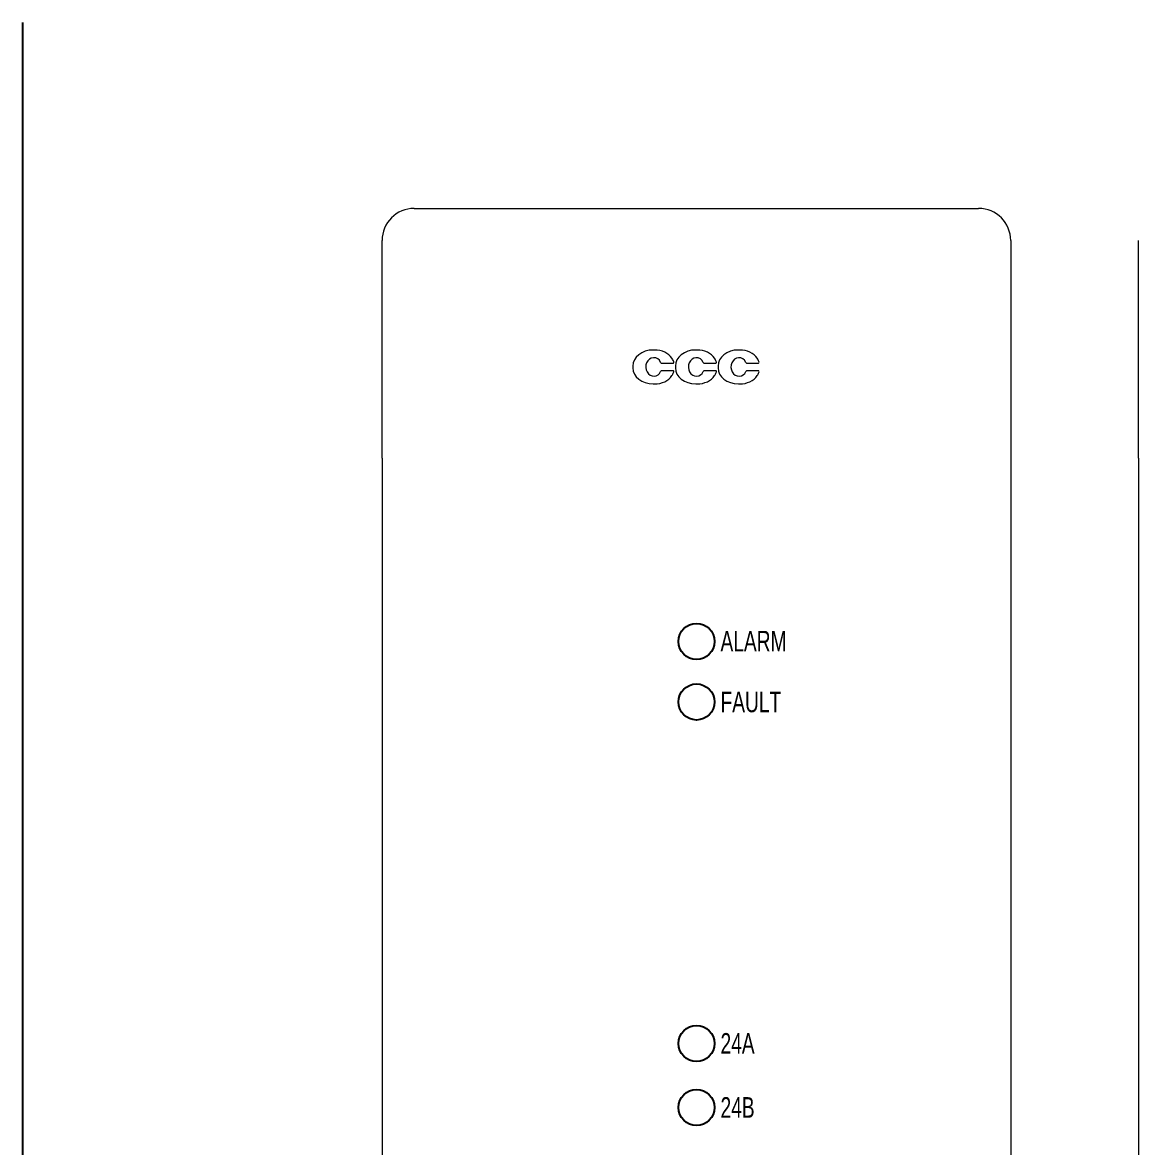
# Paper-space layout 'Layout1' of a CAD drawing. Header units: millimetres. Extents: x 94 to 262, y 20 to 183.
# Drawn here: x 93.7 to 176.6, y 99.8 to 183.3 of the extents above; entities that cross this region are included whole.
import ezdxf

# ---------------------------------------------------------------- set-up
doc = ezdxf.new("R2010")
doc.units = ezdxf.units.MM
doc.layers.add('SLD-0', color=179, linetype='Continuous')
doc.styles.add('SLDTEXTSTYLE0', font='TXT', dxfattribs={"width": 0.695402})

psp = doc.layouts.get("Layout1")

# ---------------------------------------------------------------- linework, layer by layer
at = {"layer": 'SLD-0'}
psp.add_line((93.708, 183.261), (93.708, 20.362), dxfattribs=at)
at = {"layer": 'SLD-0', "color": 179, "linetype": 'Continuous', "lineweight": 15}
for p, q in [((122.793, 169.465), (164.689, 169.465)), ((120.403, 150.912), (120.403, 167.074)), ((167.08, 167.074), (167.08, 150.912)), ((120.403, 150.912), (120.403, 24.782)), ((167.08, 150.912), (167.08, 24.782))]:
    psp.add_line(p, q, dxfattribs=at)
at = {"layer": 'SLD-0', "lineweight": 15}
for q in [(176.563, 167.074), (176.563, 24.782)]:
    psp.add_line((176.563, 150.912), q, dxfattribs=at)
at = {"layer": 'SLD-0', "lineweight": 0}
for p, q in [((140.622, 158.952), (140.533, 158.952)), ((143.786, 158.952), (143.697, 158.952)), ((146.95, 158.952), (146.86, 158.952)), ((141.136, 157.986), (142.031, 157.986)), ((144.3, 157.986), (145.195, 157.986)), ((147.464, 157.986), (148.359, 157.986)), ((139.016, 157.756), (139.016, 157.632)), ((142.027, 157.405), (141.136, 157.405)), ((142.18, 157.756), (142.18, 157.632)), ((145.191, 157.405), (144.3, 157.405)), ((145.344, 157.756), (145.344, 157.632)), ((148.354, 157.405), (147.464, 157.405)), ((140.533, 156.435), (140.622, 156.435)), ((143.697, 156.435), (143.786, 156.435)), ((146.86, 156.435), (146.95, 156.435))]:
    psp.add_line(p, q, dxfattribs=at)
at = {"layer": 'SLD-0'}
for centre in [(143.743, 137.323), (143.746, 132.828), (143.745, 107.48), (143.745, 102.728)]:
    psp.add_circle(centre, 1.339, dxfattribs=at)
at = {"layer": 'SLD-0', "color": 179, "linetype": 'Continuous', "lineweight": 15}
for centre, start, end in [((122.793, 167.074), 90, 180), ((164.689, 167.074), 0, 90)]:
    psp.add_arc(centre, 2.391, start, end, dxfattribs=at)
at = {"layer": 'SLD-0', "lineweight": 0}
for centre, radius, start, end in [((141.136, 158.048), 0.0626, 199.48899, 270), ((141.02, 157.7), 1.107, 20.82654, 35.29621), ((142.027, 158.019), 0.0336, 277.30153, 343.42115), ((141.886, 158.043), 0.176, 348.97296, 16.50965), ((144.3, 158.048), 0.0626, 199.48899, 270), ((144.184, 157.7), 1.107, 20.82654, 35.29621), ((145.191, 158.019), 0.0336, 277.30161, 343.42116), ((145.05, 158.043), 0.176, 348.97296, 16.50965), ((147.464, 158.048), 0.0626, 199.48899, 270), ((147.348, 157.7), 1.107, 20.82654, 35.29621), ((148.354, 158.019), 0.0336, 277.30161, 343.42116), ((148.214, 158.043), 0.176, 348.97296, 16.50965), ((141.136, 157.343), 0.0626, 90, 160.51101), ((141.029, 157.681), 1.096, 324.72882, 338.74811), ((142.027, 157.372), 0.0336, 9.79339, 90), ((141.887, 157.348), 0.176, 338.74811, 9.79339), ((144.3, 157.343), 0.0626, 90, 160.51101), ((144.193, 157.681), 1.096, 324.72882, 338.74811), ((145.191, 157.372), 0.0336, 9.79339, 90), ((145.05, 157.348), 0.176, 338.74811, 9.79339), ((147.464, 157.343), 0.0626, 90, 160.51101), ((147.357, 157.681), 1.096, 324.72882, 338.74811), ((148.354, 157.372), 0.0336, 9.79339, 90), ((148.214, 157.348), 0.176, 338.74811, 9.79339)]:
    psp.add_arc(centre, radius, start, end, dxfattribs=at)
for centre, major_axis, ratio, start_param, end_param in [((140.592, 157.709), (-1.573, 0.124), 0.786632, 4.812033, 6.34497), ((140.506, 157.708), (1.571, 0.234), 0.778144, 0.342748, 1.381332), ((143.756, 157.709), (-1.573, 0.124), 0.786632, 4.812033, 6.34497), ((143.669, 157.708), (1.571, 0.234), 0.778144, 0.342748, 1.381332), ((146.92, 157.709), (-1.573, 0.124), 0.786632, 4.812033, 6.34497), ((146.833, 157.708), (1.571, 0.234), 0.778144, 0.342748, 1.381332), ((140.572, 157.694), (-0.003, 0.686), 0.865801, 0.039433, 3.186981), ((140.518, 157.694), (0.27, 0.652), 0.818438, 5.545635, 6.707278), ((143.736, 157.694), (-0.003, 0.686), 0.865801, 0.039433, 3.186981), ((143.682, 157.694), (0.27, 0.652), 0.818438, 5.545635, 6.707278), ((146.9, 157.694), (-0.003, 0.686), 0.865801, 0.039433, 3.186981), ((146.846, 157.694), (0.27, 0.652), 0.818438, 5.545635, 6.707278), ((140.592, 157.679), (1.573, 0.124), 0.786632, 3.079808, 4.612745), ((140.518, 157.697), (-0.27, 0.652), 0.818438, 2.813563, 3.879143), ((140.506, 157.68), (-1.571, 0.234), 0.778144, 1.760261, 2.798844), ((143.756, 157.679), (1.573, 0.124), 0.786632, 3.079808, 4.612745), ((143.682, 157.697), (-0.27, 0.652), 0.818438, 2.813563, 3.879143), ((143.669, 157.68), (-1.571, 0.234), 0.778144, 1.760261, 2.798844), ((146.92, 157.679), (1.573, 0.124), 0.786632, 3.079808, 4.612745), ((146.846, 157.697), (-0.27, 0.652), 0.818438, 2.813563, 3.879143), ((146.833, 157.68), (-1.571, 0.234), 0.778144, 1.760261, 2.798844)]:
    psp.add_ellipse(centre, major_axis=major_axis, ratio=ratio, start_param=start_param, end_param=end_param, dxfattribs=at)

# ---------------------------------------------------------------- texts
at = {"layer": 'SLD-0', "char_height": 1.5301, "attachment_point": 1, "style": 'SLDTEXTSTYLE0'}
for s, insert in [('ALARM', (145.529, 138.108)), ('FAULT', (145.529, 133.598)), ('24A', (145.531, 108.25)), ('24B', (145.531, 103.497))]:
    psp.add_mtext(s, dxfattribs=dict(at, insert=insert))

doc.saveas('drawing.dxf')
